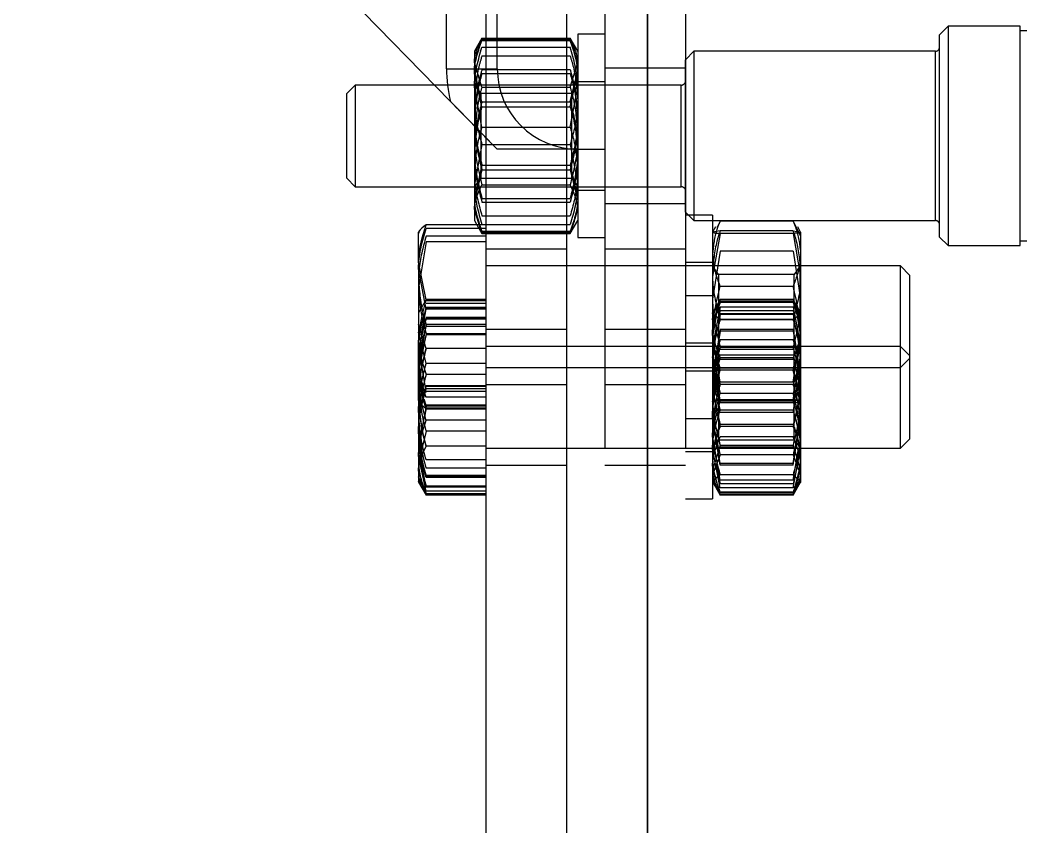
# Model space of a CAD drawing. Header units: metres. Extents: x 0 to 21025, y 0 to 14850.
# Drawn here: x 8562.9 to 8622, y 13056.3 to 13104 of the extents above; entities that cross this region are included whole.
import ezdxf

# ---------------------------------------------------------------- set-up
doc = ezdxf.new("R2010")
doc.units = ezdxf.units.M
doc.header["$LTSCALE"] = 25
doc.linetypes.add('HIDDEN2', pattern=[4.7625, 3.175, -1.5875])
doc.layers.add('SL4', color=4, linetype='Continuous')
doc.layers.add('ST1', color=7, linetype='HIDDEN2')

msp = doc.modelspace()

# ---------------------------------------------------------------- linework, layer by layer
at = {"layer": 'SL4'}
for p, q in [((8590.386, 13042.681), (8590.386, 13286.681)), ((8599.911, 13286.681), (8599.911, 13042.681)), ((8588.28, 13099.15), (8562.858, 13125.172)), ((8588.034, 13101.089), (8588.034, 13105.132)), ((8588.034, 13101.089), (8590.386, 13101.089)), ((8582.649, 13100.121), (8582.149, 13099.621)), ((8582.149, 13095.856), (8582.149, 13099.621)), ((8587.331, 13100.121), (8582.649, 13100.121)), ((8582.649, 13100.121), (8582.649, 13095.602)), ((8589.684, 13097.713), (8589.684, 13097.121)), ((8589.746, 13097.649), (8589.684, 13097.121)), ((8589.684, 13097.121), (8589.684, 13092.791)), ((8582.149, 13094.621), (8582.149, 13095.856)), ((8582.649, 13095.602), (8582.649, 13094.121)), ((8582.149, 13094.621), (8582.649, 13094.121)), ((8582.649, 13094.121), (8589.684, 13094.121)), ((8590.13, 13094.234), (8590.386, 13094.234)), ((8589.97, 13091.867), (8589.684, 13092.791)), ((8589.684, 13092.791), (8589.684, 13092.121)), ((8589.684, 13092.121), (8589.831, 13091.867)), ((8586.431, 13091.518), (8586.386, 13091.441)), ((8586.386, 13089.655), (8586.386, 13091.436)), ((8590.386, 13091.867), (8586.833, 13091.867)), ((8586.386, 13089.655), (8586.386, 13084.731)), ((8586.833, 13087.444), (8586.386, 13089.655)), ((8590.386, 13087.444), (8586.833, 13087.444)), ((8586.833, 13082.018), (8586.386, 13084.731)), ((8586.386, 13081.517), (8586.386, 13084.731)), ((8590.386, 13082.018), (8586.833, 13082.018)), ((8586.386, 13081.179), (8586.386, 13077.351)), ((8590.386, 13081.016), (8586.833, 13081.016)), ((8590.386, 13078.794), (8586.833, 13078.794)), ((8586.833, 13075.908), (8586.386, 13077.351)), ((8586.386, 13077.351), (8586.386, 13076.681)), ((8586.386, 13076.681), (8586.833, 13075.908)), ((8590.386, 13075.908), (8586.833, 13075.908))]:
    msp.add_line(p, q, dxfattribs=at)
msp.add_arc((8595.791, 13101.089), 7.757, 180, 194.47075, dxfattribs=at)
for points, knots in [([(8590.386, 13096.994), (8590.14, 13097.246), (8589.401, 13098.003), (8588.728, 13098.691), (8588.28, 13099.15)], [0, 0, 0, 0, 0.3334349, 1, 1, 1, 1]), ([(8589.684, 13097.121), (8589.69, 13096.859), (8589.715, 13095.882), (8589.955, 13094.93), (8590.13, 13094.234)], [0, 0, 0, 0, 0.2686336, 1, 1, 1, 1]), ([(8589.684, 13092.791), (8589.684, 13092.825), (8589.69, 13093.313), (8589.918, 13093.79), (8590.13, 13094.234)], [0, 0, 0, 0, 0.070201, 1, 1, 1, 1]), ([(8586.386, 13089.655), (8586.387, 13089.708), (8586.393, 13090.454), (8586.621, 13091.186), (8586.833, 13091.867)], [0, 0, 0, 0, 0.0702006, 1, 1, 1, 1]), ([(8586.833, 13091.867), (8586.65, 13091.74), (8586.412, 13091.574), (8586.391, 13091.405), (8586.386, 13091.365)], [0, 0, 0, 0, 0.7681507, 1, 1, 1, 1]), ([(8586.386, 13084.731), (8586.387, 13084.795), (8586.393, 13085.711), (8586.621, 13086.609), (8586.833, 13087.444)], [0, 0, 0, 0, 0.070201, 1, 1, 1, 1]), ([(8586.386, 13081.517), (8586.391, 13081.556), (8586.412, 13081.726), (8586.65, 13081.891), (8586.833, 13082.018)], [0, 0, 0, 0, 0.231849, 1, 1, 1, 1]), ([(8586.833, 13081.016), (8586.777, 13081.05), (8586.514, 13081.214), (8586.442, 13081.383), (8586.386, 13081.517)], [0, 0, 0, 0, 0.211001, 1, 1, 1, 1]), ([(8586.833, 13078.794), (8586.776, 13078.993), (8586.555, 13079.773), (8586.494, 13080.585), (8586.448, 13081.19)], [0, 0, 0, 0, 0.253951, 1, 1, 1, 1]), ([(8586.386, 13077.351), (8586.387, 13077.385), (8586.393, 13077.873), (8586.621, 13078.35), (8586.833, 13078.794)], [0, 0, 0, 0, 0.070201, 1, 1, 1, 1])]:
    msp.add_open_spline(points, degree=3, knots=knots, dxfattribs=at)
at = {"layer": 'ST1'}
for p, q in [((8595.149, 13042.681), (8595.149, 13286.681)), ((8599.911, 13042.681), (8599.911, 13286.681)), ((8597.384, 13277.156), (8597.384, 13055.444)), ((8602.146, 13277.156), (8602.146, 13055.444)), ((8591.034, 13101.089), (8591.034, 13106.331)), ((8617.649, 13103.596), (8617.149, 13103.096)), ((8617.649, 13103.596), (8617.649, 13093.843)), ((8621.904, 13103.596), (8617.649, 13103.596)), ((8621.904, 13090.646), (8621.904, 13103.596)), ((8623.004, 13103.321), (8621.904, 13103.321)), ((8590.13, 13102.895), (8589.684, 13102.121)), ((8590.13, 13102.895), (8595.337, 13102.895)), ((8590.13, 13102.812), (8595.337, 13102.812)), ((8590.13, 13102.755), (8595.337, 13102.755)), ((8595.784, 13102.121), (8595.337, 13102.895)), ((8595.784, 13103.121), (8595.784, 13097.121)), ((8597.384, 13103.121), (8595.784, 13103.121)), ((8617.149, 13094.096), (8617.149, 13103.096)), ((8589.684, 13102.121), (8589.684, 13101.451)), ((8590.13, 13102.358), (8595.337, 13102.358)), ((8602.649, 13102.121), (8602.149, 13101.621)), ((8602.649, 13102.121), (8602.649, 13094.59)), ((8616.899, 13102.121), (8602.649, 13102.121)), ((8616.899, 13092.133), (8616.899, 13102.11)), ((8616.899, 13092.128), (8616.899, 13102.104)), ((8590.13, 13100.008), (8589.684, 13101.451)), ((8589.684, 13101.451), (8589.684, 13097.713)), ((8590.13, 13101.845), (8595.337, 13101.845)), ((8595.337, 13100.008), (8595.784, 13101.451)), ((8602.149, 13094.843), (8602.149, 13101.621)), ((8590.13, 13099.124), (8589.684, 13100.968)), ((8590.13, 13098.843), (8589.684, 13100.799)), ((8590.13, 13101.033), (8595.337, 13101.033)), ((8590.13, 13100.809), (8595.337, 13100.809)), ((8590.386, 13101.089), (8591.034, 13101.089)), ((8595.337, 13099.124), (8595.784, 13100.968)), ((8595.337, 13098.843), (8595.784, 13100.799)), ((8602.146, 13101.121), (8597.384, 13101.121)), ((8597.384, 13100.321), (8595.784, 13100.321)), ((8601.899, 13100.121), (8587.331, 13100.121)), ((8589.709, 13100.121), (8589.684, 13100.121)), ((8590.13, 13097.634), (8589.684, 13099.996)), ((8589.709, 13100.121), (8589.709, 13097.121)), ((8590.059, 13099.621), (8589.709, 13100.121)), ((8590.059, 13099.621), (8590.059, 13094.621)), ((8595.433, 13099.621), (8590.059, 13099.621)), ((8590.13, 13100.008), (8595.337, 13100.008)), ((8595.337, 13097.634), (8595.784, 13099.996)), ((8595.784, 13100.121), (8595.433, 13099.621)), ((8595.433, 13097.121), (8595.433, 13099.621)), ((8601.899, 13094.121), (8601.899, 13100.121)), ((8601.899, 13094.167), (8601.899, 13100.076)), ((8591.034, 13096.331), (8588.28, 13099.15)), ((8590.13, 13099.124), (8595.337, 13099.124)), ((8590.13, 13098.843), (8595.337, 13098.843)), ((8590.13, 13097.634), (8595.337, 13097.634)), ((8589.709, 13097.121), (8589.709, 13094.121)), ((8591.034, 13096.331), (8590.386, 13096.994)), ((8595.433, 13094.621), (8595.433, 13097.121)), ((8595.784, 13097.121), (8595.784, 13091.121)), ((8590.13, 13096.609), (8589.684, 13094.247)), ((8590.13, 13096.609), (8595.337, 13096.609)), ((8595.337, 13096.609), (8595.784, 13094.247)), ((8595.791, 13096.331), (8597.384, 13096.331)), ((8590.13, 13095.4), (8589.684, 13093.444)), ((8590.13, 13095.118), (8589.684, 13093.274)), ((8590.13, 13095.4), (8595.337, 13095.4)), ((8590.13, 13095.118), (8595.337, 13095.118)), ((8595.337, 13095.4), (8595.784, 13093.444)), ((8595.337, 13095.118), (8595.784, 13093.274)), ((8589.709, 13094.121), (8590.059, 13094.621)), ((8590.059, 13094.621), (8595.433, 13094.621)), ((8595.433, 13094.621), (8595.784, 13094.121)), ((8602.149, 13092.621), (8602.149, 13094.843)), ((8602.649, 13094.59), (8602.649, 13092.121)), ((8589.684, 13094.121), (8589.709, 13094.121)), ((8589.684, 13094.121), (8601.899, 13094.121)), ((8590.386, 13094.234), (8595.337, 13094.234)), ((8595.784, 13093.921), (8597.384, 13093.921)), ((8617.149, 13091.146), (8617.149, 13094.096)), ((8617.649, 13093.843), (8617.649, 13090.646)), ((8590.13, 13093.433), (8595.337, 13093.433)), ((8590.13, 13093.209), (8595.337, 13093.209)), ((8597.384, 13093.121), (8602.146, 13093.121)), ((8595.337, 13091.348), (8595.784, 13092.791)), ((8602.149, 13092.621), (8602.649, 13092.121)), ((8590.13, 13092.397), (8595.337, 13092.397)), ((8595.337, 13091.348), (8595.784, 13092.121)), ((8603.746, 13092.441), (8602.146, 13092.441)), ((8602.649, 13092.121), (8616.899, 13092.121)), ((8603.746, 13092.441), (8603.746, 13080.441)), ((8604.193, 13092.088), (8603.998, 13091.699)), ((8608.499, 13092.088), (8604.193, 13092.088)), ((8608.499, 13092.088), (8608.946, 13091.197)), ((8590.386, 13091.654), (8586.833, 13091.654)), ((8589.831, 13091.867), (8590.13, 13091.348)), ((8590.13, 13091.348), (8589.97, 13091.867)), ((8590.13, 13091.885), (8595.337, 13091.885)), ((8590.13, 13091.488), (8595.337, 13091.488)), ((8590.13, 13091.43), (8595.337, 13091.43)), ((8590.13, 13091.348), (8595.337, 13091.348)), ((8603.92, 13091.743), (8603.746, 13091.441)), ((8604.193, 13091.522), (8603.746, 13091.439)), ((8604.193, 13091.356), (8603.746, 13088.816)), ((8608.499, 13091.522), (8604.193, 13091.522)), ((8608.499, 13091.356), (8604.193, 13091.356)), ((8608.499, 13091.522), (8608.946, 13091.439)), ((8608.499, 13091.356), (8608.946, 13088.816)), ((8608.946, 13091.441), (8608.772, 13091.743)), ((8608.946, 13091.441), (8608.946, 13091.439)), ((8608.946, 13091.439), (8608.946, 13088.816)), ((8586.833, 13090.864), (8586.386, 13088.151)), ((8590.386, 13091.197), (8586.833, 13091.197)), ((8590.386, 13090.864), (8586.833, 13090.864)), ((8595.784, 13091.121), (8597.384, 13091.121)), ((8617.149, 13091.146), (8617.649, 13090.646)), ((8621.904, 13090.921), (8623.004, 13090.921)), ((8595.149, 13090.441), (8590.386, 13090.441)), ((8602.146, 13090.441), (8597.384, 13090.441)), ((8604.193, 13090.305), (8603.746, 13087.482)), ((8608.499, 13090.305), (8604.193, 13090.305)), ((8608.499, 13090.305), (8608.946, 13087.482)), ((8617.649, 13090.646), (8621.904, 13090.646)), ((8603.746, 13089.641), (8602.146, 13089.641)), ((8586.833, 13086.898), (8586.386, 13089.276)), ((8614.832, 13089.441), (8590.386, 13089.441)), ((8604.096, 13088.941), (8603.746, 13089.441)), ((8608.921, 13089.441), (8608.571, 13088.941)), ((8608.921, 13083.441), (8608.921, 13089.441)), ((8608.946, 13089.441), (8608.921, 13089.441)), ((8614.832, 13083.441), (8614.832, 13089.441)), ((8615.386, 13088.887), (8614.832, 13089.441)), ((8604.096, 13088.941), (8604.096, 13083.941)), ((8608.571, 13088.941), (8604.096, 13088.941)), ((8608.571, 13085.13), (8608.571, 13088.941)), ((8608.946, 13088.816), (8608.946, 13083.818)), ((8615.386, 13083.996), (8615.386, 13088.887)), ((8608.499, 13088.224), (8604.193, 13088.224)), ((8586.833, 13087.455), (8586.386, 13086.681)), ((8590.386, 13087.455), (8586.833, 13087.455)), ((8590.386, 13087.372), (8586.833, 13087.372)), ((8590.386, 13087.219), (8586.833, 13087.219)), ((8603.746, 13087.681), (8602.146, 13087.681)), ((8604.193, 13087.454), (8603.746, 13086.038)), ((8604.193, 13087.422), (8603.746, 13085.722)), ((8604.193, 13087.455), (8603.911, 13086.967)), ((8604.193, 13087.285), (8604.049, 13086.902)), ((8608.499, 13087.454), (8604.193, 13087.454)), ((8608.499, 13087.422), (8604.193, 13087.422)), ((8608.499, 13087.316), (8604.193, 13087.316)), ((8608.499, 13087.285), (8604.193, 13087.285)), ((8608.781, 13086.967), (8608.499, 13087.455)), ((8608.499, 13087.454), (8608.946, 13086.038)), ((8608.499, 13087.422), (8608.946, 13085.722)), ((8608.499, 13087.285), (8608.643, 13086.902)), ((8586.833, 13086.991), (8586.517, 13085.361)), ((8586.778, 13086.707), (8586.833, 13086.973)), ((8590.386, 13086.991), (8586.833, 13086.991)), ((8590.386, 13086.973), (8586.833, 13086.973)), ((8590.386, 13086.918), (8586.833, 13086.918)), ((8590.386, 13086.898), (8586.833, 13086.898)), ((8604.193, 13087.014), (8603.746, 13084.723)), ((8603.911, 13086.967), (8603.746, 13086.681)), ((8604.193, 13086.263), (8603.746, 13086.639)), ((8604.193, 13086.789), (8604.072, 13086.398)), ((8608.499, 13087.014), (8604.193, 13087.014)), ((8608.499, 13086.789), (8604.193, 13086.789)), ((8608.499, 13087.014), (8608.946, 13084.723)), ((8608.499, 13086.789), (8608.62, 13086.398)), ((8608.499, 13086.263), (8608.946, 13086.639)), ((8608.946, 13086.681), (8608.781, 13086.967)), ((8590.386, 13086.405), (8586.833, 13086.405)), ((8590.386, 13086.326), (8586.833, 13086.326)), ((8590.386, 13086.3), (8586.833, 13086.3)), ((8603.95, 13086.467), (8603.746, 13085.283)), ((8604.193, 13086.565), (8604.053, 13085.765)), ((8608.499, 13086.607), (8604.193, 13086.607)), ((8608.499, 13086.565), (8604.193, 13086.565)), ((8608.499, 13086.275), (8604.193, 13086.275)), ((8608.499, 13086.263), (8604.193, 13086.263)), ((8608.499, 13086.565), (8608.639, 13085.765)), ((8608.742, 13086.467), (8608.946, 13085.283)), ((8586.833, 13084.568), (8586.386, 13086.011)), ((8586.833, 13085.985), (8586.386, 13083.607)), ((8586.833, 13083.684), (8586.386, 13085.528)), ((8586.833, 13085.439), (8586.386, 13083.227)), ((8590.386, 13085.985), (8586.833, 13085.985)), ((8590.386, 13085.865), (8586.833, 13085.865)), ((8590.386, 13085.439), (8586.833, 13085.439)), ((8595.149, 13085.681), (8590.386, 13085.681)), ((8602.146, 13085.681), (8597.384, 13085.681)), ((8603.937, 13085.705), (8603.746, 13084.347)), ((8604.193, 13085.686), (8603.746, 13082.884)), ((8604.193, 13085.587), (8603.746, 13082.769)), ((8608.499, 13085.686), (8604.193, 13085.686)), ((8608.499, 13085.587), (8604.193, 13085.587)), ((8608.499, 13085.686), (8608.946, 13082.884)), ((8608.499, 13085.587), (8608.946, 13082.769)), ((8608.755, 13085.705), (8608.946, 13084.347)), ((8590.386, 13085.369), (8586.833, 13085.369)), ((8603.746, 13084.881), (8602.146, 13084.881)), ((8604.193, 13082.577), (8603.746, 13085.401)), ((8608.499, 13085.082), (8604.193, 13085.082)), ((8608.499, 13082.577), (8608.946, 13085.401)), ((8608.571, 13083.941), (8608.571, 13085.13)), ((8590.386, 13084.568), (8586.833, 13084.568)), ((8614.832, 13084.681), (8590.386, 13084.681)), ((8603.882, 13084.79), (8603.746, 13084.011)), ((8604.096, 13084.181), (8603.746, 13084.681)), ((8603.746, 13084.347), (8603.768, 13083.944)), ((8608.499, 13084.658), (8604.193, 13084.658)), ((8608.499, 13084.621), (8604.193, 13084.621)), ((8608.499, 13084.515), (8604.193, 13084.515)), ((8608.921, 13084.681), (8608.571, 13084.181)), ((8608.81, 13084.79), (8608.946, 13084.011)), ((8608.946, 13084.347), (8608.925, 13083.944)), ((8615.386, 13084.127), (8614.832, 13084.681)), ((8586.386, 13083.787), (8586.66, 13081.815)), ((8586.386, 13083.68), (8586.612, 13082.038)), ((8590.386, 13083.684), (8586.833, 13083.684)), ((8604.193, 13081.526), (8603.746, 13084.067)), ((8603.746, 13083.441), (8604.096, 13083.941)), ((8608.571, 13084.181), (8604.096, 13084.181)), ((8604.096, 13083.941), (8604.096, 13079.181)), ((8604.096, 13083.941), (8608.571, 13083.941)), ((8608.499, 13084.022), (8604.193, 13084.022)), ((8608.499, 13081.526), (8608.946, 13084.067)), ((8608.571, 13080.724), (8608.571, 13083.941)), ((8608.571, 13083.941), (8608.921, 13083.441)), ((8608.946, 13083.818), (8608.946, 13081.441)), ((8614.832, 13083.441), (8615.386, 13083.996)), ((8615.386, 13081.681), (8615.386, 13083.996)), ((8590.386, 13083.441), (8614.832, 13083.441)), ((8602.146, 13083.241), (8603.746, 13083.241)), ((8603.915, 13083.106), (8604.193, 13081.905)), ((8608.499, 13083.411), (8604.193, 13083.411)), ((8608.499, 13083.281), (8604.193, 13083.281)), ((8608.777, 13083.106), (8608.499, 13081.905)), ((8608.921, 13078.681), (8608.921, 13083.441)), ((8614.832, 13081.681), (8614.832, 13083.441)), ((8590.386, 13083.035), (8586.833, 13083.035)), ((8608.499, 13082.577), (8604.193, 13082.577)), ((8590.386, 13082.372), (8586.833, 13082.372)), ((8590.386, 13082.329), (8586.833, 13082.329)), ((8590.386, 13082.194), (8586.833, 13082.194)), ((8590.386, 13082.441), (8595.149, 13082.441)), ((8597.384, 13082.441), (8602.146, 13082.441)), ((8603.746, 13082.211), (8603.778, 13081.5)), ((8608.499, 13082.433), (8604.193, 13082.433)), ((8608.499, 13081.905), (8604.193, 13081.905)), ((8608.946, 13082.211), (8608.914, 13081.5)), ((8586.448, 13081.19), (8586.386, 13081.681)), ((8586.386, 13081.451), (8586.386, 13081.179)), ((8586.706, 13081.603), (8586.833, 13081.169)), ((8590.386, 13081.685), (8586.833, 13081.685)), ((8604.193, 13081.36), (8603.746, 13081.443)), ((8608.499, 13081.526), (8604.193, 13081.526)), ((8608.499, 13081.457), (8604.193, 13081.457)), ((8608.499, 13081.36), (8604.193, 13081.36)), ((8608.499, 13081.36), (8608.946, 13081.443)), ((8608.946, 13081.441), (8608.946, 13079.766)), ((8614.832, 13078.681), (8614.832, 13081.681)), ((8615.386, 13079.236), (8615.386, 13081.681)), ((8586.833, 13081.169), (8586.386, 13078.807)), ((8586.445, 13079.117), (8586.833, 13080.991)), ((8586.833, 13081.034), (8586.716, 13080.427)), ((8590.386, 13081.229), (8586.833, 13081.229)), ((8590.386, 13081.169), (8586.833, 13081.169)), ((8590.386, 13081.034), (8586.833, 13081.034)), ((8590.386, 13080.991), (8586.833, 13080.991)), ((8608.499, 13080.93), (8604.193, 13080.93)), ((8608.499, 13080.794), (8604.193, 13080.794)), ((8608.571, 13079.181), (8608.571, 13080.724)), ((8590.386, 13080.327), (8586.833, 13080.327)), ((8602.146, 13080.441), (8603.746, 13080.441)), ((8604.193, 13077.775), (8603.746, 13080.593)), ((8604.193, 13077.677), (8603.746, 13080.479)), ((8603.746, 13080.441), (8603.746, 13075.681)), ((8608.499, 13077.775), (8608.946, 13080.593)), ((8608.499, 13077.677), (8608.946, 13080.479)), ((8586.833, 13079.678), (8586.386, 13077.834)), ((8590.386, 13079.678), (8586.833, 13079.678)), ((8608.499, 13080.082), (8604.193, 13080.082)), ((8608.499, 13079.952), (8604.193, 13079.952)), ((8608.946, 13079.766), (8608.946, 13076.724)), ((8603.774, 13079.191), (8603.746, 13079.351)), ((8603.746, 13078.681), (8604.096, 13079.181)), ((8603.746, 13079.015), (8603.774, 13078.497)), ((8604.096, 13079.181), (8608.571, 13079.181)), ((8608.499, 13079.341), (8604.193, 13079.341)), ((8608.571, 13079.181), (8608.921, 13078.681)), ((8608.918, 13079.191), (8608.946, 13079.351)), ((8608.946, 13079.015), (8608.918, 13078.497)), ((8614.832, 13078.681), (8615.386, 13079.236)), ((8590.386, 13078.681), (8614.832, 13078.681)), ((8602.146, 13078.481), (8603.746, 13078.481)), ((8604.193, 13078.848), (8603.746, 13077.378)), ((8604.193, 13076.348), (8603.746, 13078.639)), ((8604.193, 13076.797), (8603.89, 13078.528)), ((8608.499, 13078.848), (8604.193, 13078.848)), ((8608.499, 13078.742), (8604.193, 13078.742)), ((8608.499, 13078.848), (8608.946, 13077.378)), ((8608.499, 13076.348), (8608.946, 13078.639)), ((8608.499, 13076.797), (8608.802, 13078.528)), ((8608.921, 13078.681), (8608.946, 13078.681)), ((8586.833, 13076.144), (8586.386, 13078.236)), ((8586.833, 13076.372), (8586.517, 13078.002)), ((8590.386, 13077.993), (8586.833, 13077.993)), ((8604.193, 13078.281), (8603.746, 13077.11)), ((8603.914, 13077.778), (8604.193, 13076.573)), ((8608.499, 13078.281), (8604.193, 13078.281)), ((8608.499, 13077.775), (8604.193, 13077.775)), ((8608.499, 13078.281), (8608.946, 13077.11)), ((8608.778, 13077.778), (8608.499, 13076.573)), ((8590.386, 13077.498), (8586.833, 13077.498)), ((8590.386, 13077.681), (8595.149, 13077.681)), ((8597.384, 13077.681), (8602.146, 13077.681)), ((8604.193, 13075.94), (8603.746, 13077.64)), ((8608.499, 13077.677), (8604.193, 13077.677)), ((8608.499, 13075.94), (8608.946, 13077.64)), ((8586.673, 13076.349), (8586.386, 13076.992)), ((8586.386, 13076.701), (8586.386, 13076.717)), ((8586.778, 13076.655), (8586.833, 13076.389)), ((8590.386, 13077.062), (8586.833, 13077.062)), ((8590.386, 13077.036), (8586.833, 13077.036)), ((8590.386, 13076.957), (8586.833, 13076.957)), ((8604.193, 13077.099), (8603.746, 13076.724)), ((8603.746, 13076.681), (8603.911, 13076.395)), ((8608.499, 13077.099), (8604.193, 13077.099)), ((8608.499, 13076.797), (8604.193, 13076.797)), ((8608.499, 13076.573), (8604.193, 13076.573)), ((8608.499, 13077.099), (8608.946, 13076.724)), ((8608.499, 13076.046), (8608.946, 13076.911)), ((8608.723, 13076.477), (8608.946, 13076.877)), ((8608.781, 13076.395), (8608.946, 13076.681)), ((8608.946, 13076.724), (8608.946, 13076.681)), ((8590.386, 13076.445), (8586.833, 13076.445)), ((8590.386, 13076.389), (8586.833, 13076.389)), ((8590.386, 13076.372), (8586.833, 13076.372)), ((8590.386, 13076.144), (8586.833, 13076.144)), ((8590.386, 13075.99), (8586.833, 13075.99)), ((8603.911, 13076.395), (8604.193, 13075.907)), ((8604.193, 13076.046), (8603.989, 13076.44)), ((8608.499, 13076.348), (8604.193, 13076.348)), ((8608.499, 13076.077), (8604.193, 13076.077)), ((8608.499, 13076.046), (8604.193, 13076.046)), ((8608.499, 13075.907), (8608.781, 13076.395)), ((8602.146, 13075.681), (8603.746, 13075.681)), ((8608.499, 13075.94), (8604.193, 13075.94)), ((8608.499, 13075.908), (8604.193, 13075.908))]:
    msp.add_line(p, q, dxfattribs=at)
for centre, radius, start, end in [((8616.899, 13102.371), 0.25, 270, 0), ((8595.791, 13101.089), 4.757, 180, 270), ((8601.899, 13100.371), 0.25, 270, 0), ((8601.899, 13093.871), 0.25, 0, 90), ((8616.899, 13091.871), 0.25, 0, 90)]:
    msp.add_arc(centre, radius, start, end, dxfattribs=at)
for points, knots in [([(8589.684, 13101.451), (8589.684, 13101.486), (8589.69, 13101.973), (8589.918, 13102.451), (8590.13, 13102.895)], [0, 0, 0, 0, 0.070201, 1, 1, 1, 1]), ([(8589.684, 13100.968), (8589.684, 13101.012), (8589.69, 13101.635), (8589.918, 13102.245), (8590.13, 13102.812)], [0, 0, 0, 0, 0.070201, 1, 1, 1, 1]), ([(8589.684, 13100.799), (8589.684, 13100.845), (8589.69, 13101.505), (8589.918, 13102.153), (8590.13, 13102.755)], [0, 0, 0, 0, 0.070201, 1, 1, 1, 1]), ([(8595.784, 13101.451), (8595.783, 13101.486), (8595.777, 13101.973), (8595.549, 13102.451), (8595.337, 13102.895)], [0, 0, 0, 0, 0.070201, 1, 1, 1, 1]), ([(8595.784, 13100.968), (8595.783, 13101.012), (8595.777, 13101.635), (8595.549, 13102.245), (8595.337, 13102.812)], [0, 0, 0, 0, 0.070201, 1, 1, 1, 1]), ([(8595.784, 13100.799), (8595.783, 13100.845), (8595.777, 13101.505), (8595.549, 13102.153), (8595.337, 13102.755)], [0, 0, 0, 0, 0.070201, 1, 1, 1, 1]), ([(8589.684, 13099.996), (8589.684, 13100.052), (8589.69, 13100.849), (8589.918, 13101.631), (8590.13, 13102.358)], [0, 0, 0, 0, 0.070201, 1, 1, 1, 1]), ([(8595.784, 13099.996), (8595.783, 13100.052), (8595.777, 13100.849), (8595.549, 13101.631), (8595.337, 13102.358)], [0, 0, 0, 0, 0.0702006, 1, 1, 1, 1]), ([(8590.13, 13101.845), (8590.063, 13101.625), (8589.801, 13100.772), (8589.734, 13099.885), (8589.684, 13099.227)], [0, 0, 0, 0, 0.2575513, 1, 1, 1, 1]), ([(8595.337, 13101.845), (8595.404, 13101.625), (8595.666, 13100.772), (8595.734, 13099.885), (8595.784, 13099.227)], [0, 0, 0, 0, 0.257551, 1, 1, 1, 1]), ([(8590.13, 13101.033), (8590.063, 13100.796), (8589.801, 13099.878), (8589.734, 13098.924), (8589.684, 13098.216)], [0, 0, 0, 0, 0.257551, 1, 1, 1, 1]), ([(8590.13, 13100.809), (8590.063, 13100.57), (8589.801, 13099.643), (8589.734, 13098.679), (8589.684, 13097.964)], [0, 0, 0, 0, 0.257551, 1, 1, 1, 1]), ([(8595.337, 13101.033), (8595.404, 13100.796), (8595.666, 13099.878), (8595.734, 13098.924), (8595.784, 13098.216)], [0, 0, 0, 0, 0.257551, 1, 1, 1, 1]), ([(8595.337, 13100.809), (8595.404, 13100.57), (8595.666, 13099.643), (8595.734, 13098.679), (8595.784, 13097.964)], [0, 0, 0, 0, 0.257551, 1, 1, 1, 1]), ([(8590.13, 13100.008), (8590.062, 13099.766), (8589.845, 13098.996), (8589.786, 13098.197), (8589.746, 13097.649)], [0, 0, 0, 0, 0.31468, 1, 1, 1, 1]), ([(8595.337, 13100.008), (8595.404, 13099.766), (8595.666, 13098.825), (8595.734, 13097.847), (8595.784, 13097.121)], [0, 0, 0, 0, 0.257551, 1, 1, 1, 1]), ([(8589.684, 13099.227), (8589.69, 13098.989), (8589.715, 13098.103), (8589.955, 13097.24), (8590.13, 13096.609)], [0, 0, 0, 0, 0.268634, 1, 1, 1, 1]), ([(8590.13, 13099.124), (8590.063, 13098.885), (8589.801, 13097.958), (8589.734, 13096.994), (8589.684, 13096.279)], [0, 0, 0, 0, 0.257551, 1, 1, 1, 1]), ([(8595.784, 13099.227), (8595.777, 13098.989), (8595.752, 13098.103), (8595.512, 13097.24), (8595.337, 13096.609)], [0, 0, 0, 0, 0.268634, 1, 1, 1, 1]), ([(8595.337, 13099.124), (8595.404, 13098.885), (8595.666, 13097.958), (8595.734, 13096.994), (8595.784, 13096.279)], [0, 0, 0, 0, 0.257551, 1, 1, 1, 1]), ([(8590.13, 13098.843), (8590.063, 13098.606), (8589.801, 13097.688), (8589.734, 13096.734), (8589.684, 13096.026)], [0, 0, 0, 0, 0.2575513, 1, 1, 1, 1]), ([(8595.337, 13098.843), (8595.404, 13098.606), (8595.666, 13097.688), (8595.734, 13096.734), (8595.784, 13096.026)], [0, 0, 0, 0, 0.257551, 1, 1, 1, 1]), ([(8589.684, 13098.216), (8589.69, 13097.96), (8589.715, 13097.007), (8589.955, 13096.079), (8590.13, 13095.4)], [0, 0, 0, 0, 0.268634, 1, 1, 1, 1]), ([(8589.684, 13097.964), (8589.69, 13097.705), (8589.715, 13096.742), (8589.955, 13095.804), (8590.13, 13095.118)], [0, 0, 0, 0, 0.268634, 1, 1, 1, 1]), ([(8595.784, 13098.216), (8595.777, 13097.96), (8595.752, 13097.007), (8595.512, 13096.079), (8595.337, 13095.4)], [0, 0, 0, 0, 0.268634, 1, 1, 1, 1]), ([(8595.784, 13097.964), (8595.777, 13097.705), (8595.752, 13096.742), (8595.512, 13095.804), (8595.337, 13095.118)], [0, 0, 0, 0, 0.268634, 1, 1, 1, 1]), ([(8590.13, 13097.634), (8590.063, 13097.414), (8589.801, 13096.56), (8589.734, 13095.674), (8589.684, 13095.015)], [0, 0, 0, 0, 0.257551, 1, 1, 1, 1]), ([(8595.337, 13097.634), (8595.404, 13097.414), (8595.666, 13096.56), (8595.734, 13095.674), (8595.784, 13095.015)], [0, 0, 0, 0, 0.257551, 1, 1, 1, 1]), ([(8595.784, 13097.121), (8595.777, 13096.859), (8595.752, 13095.882), (8595.512, 13094.93), (8595.337, 13094.234)], [0, 0, 0, 0, 0.2686336, 1, 1, 1, 1]), ([(8589.684, 13096.279), (8589.69, 13096.02), (8589.715, 13095.057), (8589.955, 13094.119), (8590.13, 13093.433)], [0, 0, 0, 0, 0.268634, 1, 1, 1, 1]), ([(8595.791, 13096.331), (8595.214, 13096.331), (8594.061, 13096.331), (8592.485, 13096.331), (8591.522, 13096.331), (8591.034, 13096.331)], [0, 0, 0, 0, 0.3313836, 0.6615319, 1, 1, 1, 1]), ([(8595.784, 13096.279), (8595.777, 13096.02), (8595.752, 13095.057), (8595.512, 13094.119), (8595.337, 13093.433)], [0, 0, 0, 0, 0.268634, 1, 1, 1, 1]), ([(8589.684, 13096.026), (8589.69, 13095.77), (8589.715, 13094.817), (8589.955, 13093.888), (8590.13, 13093.209)], [0, 0, 0, 0, 0.268634, 1, 1, 1, 1]), ([(8595.784, 13096.026), (8595.777, 13095.77), (8595.752, 13094.817), (8595.512, 13093.888), (8595.337, 13093.209)], [0, 0, 0, 0, 0.268634, 1, 1, 1, 1]), ([(8589.684, 13095.015), (8589.69, 13094.777), (8589.715, 13093.891), (8589.955, 13093.028), (8590.13, 13092.397)], [0, 0, 0, 0, 0.268634, 1, 1, 1, 1]), ([(8595.784, 13095.015), (8595.777, 13094.777), (8595.752, 13093.891), (8595.512, 13093.028), (8595.337, 13092.397)], [0, 0, 0, 0, 0.268634, 1, 1, 1, 1]), ([(8589.684, 13094.247), (8589.684, 13094.191), (8589.69, 13093.393), (8589.918, 13092.611), (8590.13, 13091.885)], [0, 0, 0, 0, 0.070201, 1, 1, 1, 1]), ([(8595.784, 13094.247), (8595.783, 13094.191), (8595.777, 13093.393), (8595.549, 13092.611), (8595.337, 13091.885)], [0, 0, 0, 0, 0.070201, 1, 1, 1, 1]), ([(8595.784, 13092.791), (8595.783, 13092.825), (8595.777, 13093.313), (8595.549, 13093.79), (8595.337, 13094.234)], [0, 0, 0, 0, 0.070201, 1, 1, 1, 1]), ([(8589.684, 13093.444), (8589.684, 13093.397), (8589.69, 13092.737), (8589.918, 13092.09), (8590.13, 13091.488)], [0, 0, 0, 0, 0.070201, 1, 1, 1, 1]), ([(8589.684, 13093.274), (8589.684, 13093.231), (8589.69, 13092.608), (8589.918, 13091.998), (8590.13, 13091.43)], [0, 0, 0, 0, 0.070201, 1, 1, 1, 1]), ([(8595.784, 13093.444), (8595.783, 13093.397), (8595.777, 13092.737), (8595.549, 13092.09), (8595.337, 13091.488)], [0, 0, 0, 0, 0.070201, 1, 1, 1, 1]), ([(8595.784, 13093.274), (8595.783, 13093.231), (8595.777, 13092.608), (8595.549, 13091.998), (8595.337, 13091.43)], [0, 0, 0, 0, 0.0702006, 1, 1, 1, 1]), ([(8604.193, 13092.088), (8604.125, 13091.926), (8603.863, 13091.296), (8603.796, 13090.642), (8603.746, 13090.156)], [0, 0, 0, 0, 0.257551, 1, 1, 1, 1]), ([(8608.499, 13092.088), (8608.567, 13091.926), (8608.829, 13091.296), (8608.896, 13090.642), (8608.946, 13090.156)], [0, 0, 0, 0, 0.257551, 1, 1, 1, 1]), ([(8586.386, 13089.276), (8586.387, 13089.332), (8586.393, 13090.135), (8586.621, 13090.922), (8586.833, 13091.654)], [0, 0, 0, 0, 0.070201, 1, 1, 1, 1]), ([(8604.193, 13091.522), (8604.125, 13091.316), (8603.863, 13090.515), (8603.796, 13089.682), (8603.746, 13089.065)], [0, 0, 0, 0, 0.257551, 1, 1, 1, 1]), ([(8603.746, 13091.439), (8603.747, 13091.437), (8603.753, 13091.409), (8603.981, 13091.382), (8604.193, 13091.356)], [0, 0, 0, 0, 0.0702006, 1, 1, 1, 1]), ([(8608.499, 13091.522), (8608.567, 13091.316), (8608.829, 13090.515), (8608.896, 13089.682), (8608.946, 13089.065)], [0, 0, 0, 0, 0.257551, 1, 1, 1, 1]), ([(8608.946, 13091.439), (8608.946, 13091.437), (8608.939, 13091.409), (8608.711, 13091.382), (8608.499, 13091.356)], [0, 0, 0, 0, 0.0702006, 1, 1, 1, 1]), ([(8586.833, 13091.197), (8586.65, 13090.537), (8586.412, 13089.677), (8586.391, 13088.795), (8586.386, 13088.591)], [0, 0, 0, 0, 0.768151, 1, 1, 1, 1]), ([(8603.746, 13090.156), (8603.753, 13089.981), (8603.777, 13089.327), (8604.017, 13088.69), (8604.193, 13088.224)], [0, 0, 0, 0, 0.2686336, 1, 1, 1, 1]), ([(8608.946, 13090.156), (8608.939, 13089.981), (8608.915, 13089.327), (8608.675, 13088.69), (8608.499, 13088.224)], [0, 0, 0, 0, 0.268634, 1, 1, 1, 1]), ([(8586.386, 13088.591), (8586.442, 13087.895), (8586.514, 13087.012), (8586.777, 13086.164), (8586.833, 13085.985)], [0, 0, 0, 0, 0.788999, 1, 1, 1, 1]), ([(8603.746, 13088.816), (8603.747, 13088.756), (8603.753, 13087.898), (8603.981, 13087.057), (8604.193, 13086.275)], [0, 0, 0, 0, 0.0702006, 1, 1, 1, 1]), ([(8608.946, 13088.816), (8608.946, 13088.756), (8608.939, 13087.898), (8608.711, 13087.057), (8608.499, 13086.275)], [0, 0, 0, 0, 0.070201, 1, 1, 1, 1]), ([(8586.386, 13088.151), (8586.387, 13088.087), (8586.393, 13087.171), (8586.621, 13086.273), (8586.833, 13085.439)], [0, 0, 0, 0, 0.070201, 1, 1, 1, 1]), ([(8603.746, 13085.401), (8603.747, 13085.468), (8603.753, 13086.421), (8603.981, 13087.355), (8604.193, 13088.224)], [0, 0, 0, 0, 0.070201, 1, 1, 1, 1]), ([(8608.946, 13085.401), (8608.946, 13085.468), (8608.939, 13086.421), (8608.711, 13087.355), (8608.499, 13088.224)], [0, 0, 0, 0, 0.070201, 1, 1, 1, 1]), ([(8603.746, 13087.482), (8603.747, 13087.415), (8603.753, 13086.461), (8603.981, 13085.527), (8604.193, 13084.658)], [0, 0, 0, 0, 0.070201, 1, 1, 1, 1]), ([(8604.193, 13087.316), (8604.125, 13087.152), (8603.863, 13086.516), (8603.796, 13085.854), (8603.746, 13085.363)], [0, 0, 0, 0, 0.257551, 1, 1, 1, 1]), ([(8608.946, 13087.482), (8608.946, 13087.415), (8608.939, 13086.461), (8608.711, 13085.527), (8608.499, 13084.658)], [0, 0, 0, 0, 0.070201, 1, 1, 1, 1]), ([(8608.499, 13087.316), (8608.567, 13087.152), (8608.829, 13086.516), (8608.896, 13085.854), (8608.946, 13085.363)], [0, 0, 0, 0, 0.257551, 1, 1, 1, 1]), ([(8586.386, 13084.556), (8586.387, 13084.612), (8586.393, 13085.409), (8586.621, 13086.191), (8586.833, 13086.918)], [0, 0, 0, 0, 0.070201, 1, 1, 1, 1]), ([(8603.746, 13086.252), (8603.746, 13086.28), (8603.75, 13086.584), (8603.924, 13086.882), (8604.082, 13087.152)], [0, 0, 0, 0, 0.091258, 1, 1, 1, 1]), ([(8603.746, 13086.639), (8603.747, 13086.648), (8603.753, 13086.774), (8603.981, 13086.899), (8604.193, 13087.014)], [0, 0, 0, 0, 0.070201, 1, 1, 1, 1]), ([(8608.946, 13086.639), (8608.946, 13086.648), (8608.939, 13086.774), (8608.711, 13086.899), (8608.499, 13087.014)], [0, 0, 0, 0, 0.070201, 1, 1, 1, 1]), ([(8608.946, 13086.252), (8608.946, 13086.28), (8608.942, 13086.584), (8608.768, 13086.882), (8608.61, 13087.152)], [0, 0, 0, 0, 0.091258, 1, 1, 1, 1]), ([(8586.833, 13086.405), (8586.65, 13085.742), (8586.412, 13084.878), (8586.391, 13083.992), (8586.386, 13083.787)], [0, 0, 0, 0, 0.7681507, 1, 1, 1, 1]), ([(8586.833, 13086.326), (8586.65, 13085.656), (8586.412, 13084.783), (8586.391, 13083.887), (8586.386, 13083.68)], [0, 0, 0, 0, 0.768151, 1, 1, 1, 1]), ([(8586.386, 13083.645), (8586.391, 13083.854), (8586.412, 13084.752), (8586.65, 13085.627), (8586.833, 13086.3)], [0, 0, 0, 0, 0.231849, 1, 1, 1, 1]), ([(8604.193, 13086.275), (8604.125, 13086.069), (8603.863, 13085.268), (8603.796, 13084.436), (8603.746, 13083.818)], [0, 0, 0, 0, 0.257551, 1, 1, 1, 1]), ([(8604.193, 13086.263), (8604.125, 13086.039), (8603.863, 13085.17), (8603.796, 13084.267), (8603.746, 13083.596)], [0, 0, 0, 0, 0.257551, 1, 1, 1, 1]), ([(8608.499, 13086.275), (8608.567, 13086.069), (8608.829, 13085.268), (8608.896, 13084.436), (8608.946, 13083.818)], [0, 0, 0, 0, 0.257551, 1, 1, 1, 1]), ([(8608.499, 13086.263), (8608.567, 13086.039), (8608.829, 13085.17), (8608.896, 13084.267), (8608.946, 13083.596)], [0, 0, 0, 0, 0.257551, 1, 1, 1, 1]), ([(8586.386, 13083.096), (8586.391, 13083.313), (8586.412, 13084.25), (8586.65, 13085.163), (8586.833, 13085.865)], [0, 0, 0, 0, 0.231849, 1, 1, 1, 1]), ([(8603.746, 13085.722), (8603.747, 13085.682), (8603.753, 13085.108), (8603.981, 13084.545), (8604.193, 13084.022)], [0, 0, 0, 0, 0.0702006, 1, 1, 1, 1]), ([(8608.946, 13085.722), (8608.946, 13085.682), (8608.939, 13085.108), (8608.711, 13084.545), (8608.499, 13084.022)], [0, 0, 0, 0, 0.070201, 1, 1, 1, 1]), ([(8586.833, 13085.369), (8586.65, 13084.648), (8586.412, 13083.71), (8586.391, 13082.747), (8586.386, 13082.524)], [0, 0, 0, 0, 0.768151, 1, 1, 1, 1]), ([(8586.386, 13085.127), (8586.387, 13085.077), (8586.393, 13084.371), (8586.621, 13083.679), (8586.833, 13083.035)], [0, 0, 0, 0, 0.070201, 1, 1, 1, 1]), ([(8603.746, 13085.363), (8603.753, 13085.186), (8603.777, 13084.525), (8604.017, 13083.881), (8604.193, 13083.411)], [0, 0, 0, 0, 0.268634, 1, 1, 1, 1]), ([(8603.746, 13085.283), (8603.753, 13085.101), (8603.777, 13084.423), (8604.017, 13083.763), (8604.193, 13083.281)], [0, 0, 0, 0, 0.268634, 1, 1, 1, 1]), ([(8604.193, 13085.082), (8604.121, 13084.842), (8603.985, 13084.388), (8603.943, 13083.917), (8603.924, 13083.695)], [0, 0, 0, 0, 0.529617, 1, 1, 1, 1]), ([(8608.946, 13085.363), (8608.939, 13085.186), (8608.915, 13084.525), (8608.675, 13083.881), (8608.499, 13083.411)], [0, 0, 0, 0, 0.268634, 1, 1, 1, 1]), ([(8608.946, 13085.283), (8608.939, 13085.101), (8608.915, 13084.423), (8608.675, 13083.763), (8608.499, 13083.281)], [0, 0, 0, 0, 0.268634, 1, 1, 1, 1]), ([(8608.499, 13085.082), (8608.571, 13084.841), (8608.711, 13084.374), (8608.753, 13083.888), (8608.773, 13083.652)], [0, 0, 0, 0, 0.513616, 1, 1, 1, 1]), ([(8586.386, 13081.681), (8586.391, 13081.908), (8586.412, 13082.884), (8586.65, 13083.837), (8586.833, 13084.568)], [0, 0, 0, 0, 0.231849, 1, 1, 1, 1]), ([(8586.833, 13084.568), (8586.65, 13083.837), (8586.412, 13082.884), (8586.391, 13081.908), (8586.386, 13081.681)], [0, 0, 0, 0, 0.768151, 1, 1, 1, 1]), ([(8586.833, 13081.685), (8586.777, 13081.864), (8586.514, 13082.713), (8586.442, 13083.595), (8586.386, 13084.291)], [0, 0, 0, 0, 0.211001, 1, 1, 1, 1]), ([(8603.746, 13084.723), (8603.747, 13084.669), (8603.753, 13083.896), (8603.981, 13083.137), (8604.193, 13082.433)], [0, 0, 0, 0, 0.0702006, 1, 1, 1, 1]), ([(8604.193, 13084.621), (8604.125, 13084.378), (8603.863, 13083.438), (8603.796, 13082.46), (8603.746, 13081.734)], [0, 0, 0, 0, 0.2575513, 1, 1, 1, 1]), ([(8608.946, 13084.723), (8608.946, 13084.669), (8608.939, 13083.896), (8608.711, 13083.137), (8608.499, 13082.433)], [0, 0, 0, 0, 0.070201, 1, 1, 1, 1]), ([(8608.499, 13084.621), (8608.567, 13084.378), (8608.829, 13083.438), (8608.896, 13082.46), (8608.946, 13081.734)], [0, 0, 0, 0, 0.257551, 1, 1, 1, 1]), ([(8586.386, 13080.839), (8586.391, 13081.062), (8586.412, 13082.025), (8586.65, 13082.963), (8586.833, 13083.684)], [0, 0, 0, 0, 0.231849, 1, 1, 1, 1]), ([(8604.193, 13084.022), (8604.125, 13083.781), (8603.863, 13082.845), (8603.796, 13081.873), (8603.746, 13081.151)], [0, 0, 0, 0, 0.257551, 1, 1, 1, 1]), ([(8603.746, 13084.011), (8603.747, 13083.951), (8603.753, 13083.088), (8603.981, 13082.243), (8604.193, 13081.457)], [0, 0, 0, 0, 0.0702006, 1, 1, 1, 1]), ([(8603.746, 13083.818), (8603.753, 13083.594), (8603.777, 13082.763), (8604.017, 13081.953), (8604.193, 13081.36)], [0, 0, 0, 0, 0.268634, 1, 1, 1, 1]), ([(8608.499, 13084.022), (8608.567, 13083.781), (8608.829, 13082.845), (8608.896, 13081.873), (8608.946, 13081.151)], [0, 0, 0, 0, 0.257551, 1, 1, 1, 1]), ([(8608.946, 13084.011), (8608.946, 13083.951), (8608.939, 13083.088), (8608.711, 13082.243), (8608.499, 13081.457)], [0, 0, 0, 0, 0.0702006, 1, 1, 1, 1]), ([(8608.946, 13083.818), (8608.939, 13083.594), (8608.915, 13082.763), (8608.675, 13081.953), (8608.499, 13081.36)], [0, 0, 0, 0, 0.268634, 1, 1, 1, 1]), ([(8586.833, 13080.991), (8586.777, 13081.173), (8586.514, 13082.037), (8586.442, 13082.936), (8586.386, 13083.645)], [0, 0, 0, 0, 0.211001, 1, 1, 1, 1]), ([(8586.386, 13083.227), (8586.387, 13083.175), (8586.393, 13082.428), (8586.621, 13081.696), (8586.833, 13081.016)], [0, 0, 0, 0, 0.070201, 1, 1, 1, 1]), ([(8586.833, 13080.327), (8586.777, 13080.518), (8586.514, 13081.419), (8586.442, 13082.357), (8586.386, 13083.096)], [0, 0, 0, 0, 0.211001, 1, 1, 1, 1]), ([(8603.746, 13083.596), (8603.753, 13083.354), (8603.777, 13082.451), (8604.017, 13081.573), (8604.193, 13080.93)], [0, 0, 0, 0, 0.268634, 1, 1, 1, 1]), ([(8603.746, 13080.593), (8603.747, 13080.66), (8603.753, 13081.611), (8603.981, 13082.544), (8604.193, 13083.411)], [0, 0, 0, 0, 0.070201, 1, 1, 1, 1]), ([(8603.746, 13080.479), (8603.747, 13080.545), (8603.753, 13081.491), (8603.981, 13082.419), (8604.193, 13083.281)], [0, 0, 0, 0, 0.070201, 1, 1, 1, 1]), ([(8608.946, 13083.596), (8608.939, 13083.354), (8608.915, 13082.451), (8608.675, 13081.573), (8608.499, 13080.93)], [0, 0, 0, 0, 0.2686336, 1, 1, 1, 1]), ([(8608.946, 13080.593), (8608.946, 13080.66), (8608.939, 13081.611), (8608.711, 13082.544), (8608.499, 13083.411)], [0, 0, 0, 0, 0.070201, 1, 1, 1, 1]), ([(8608.946, 13080.479), (8608.946, 13080.545), (8608.939, 13081.491), (8608.711, 13082.419), (8608.499, 13083.281)], [0, 0, 0, 0, 0.070201, 1, 1, 1, 1]), ([(8586.833, 13083.035), (8586.65, 13082.334), (8586.412, 13081.42), (8586.391, 13080.483), (8586.386, 13080.266)], [0, 0, 0, 0, 0.768151, 1, 1, 1, 1]), ([(8586.386, 13082.524), (8586.442, 13081.764), (8586.514, 13080.8), (8586.777, 13079.874), (8586.833, 13079.678)], [0, 0, 0, 0, 0.788999, 1, 1, 1, 1]), ([(8603.746, 13082.884), (8603.747, 13082.817), (8603.753, 13081.871), (8603.981, 13080.944), (8604.193, 13080.082)], [0, 0, 0, 0, 0.070201, 1, 1, 1, 1]), ([(8603.746, 13082.769), (8603.747, 13082.703), (8603.753, 13081.751), (8603.981, 13080.819), (8604.193, 13079.952)], [0, 0, 0, 0, 0.070201, 1, 1, 1, 1]), ([(8608.946, 13082.884), (8608.946, 13082.817), (8608.939, 13081.871), (8608.711, 13080.944), (8608.499, 13080.082)], [0, 0, 0, 0, 0.070201, 1, 1, 1, 1]), ([(8608.946, 13082.769), (8608.946, 13082.703), (8608.939, 13081.751), (8608.711, 13080.819), (8608.499, 13079.952)], [0, 0, 0, 0, 0.070201, 1, 1, 1, 1]), ([(8586.833, 13082.372), (8586.65, 13081.699), (8586.412, 13080.824), (8586.391, 13079.925), (8586.386, 13079.717)], [0, 0, 0, 0, 0.768151, 1, 1, 1, 1]), ([(8586.386, 13079.683), (8586.391, 13079.89), (8586.412, 13080.785), (8586.65, 13081.658), (8586.833, 13082.329)], [0, 0, 0, 0, 0.2318493, 1, 1, 1, 1]), ([(8586.386, 13079.575), (8586.391, 13079.781), (8586.412, 13080.667), (8586.65, 13081.53), (8586.833, 13082.194)], [0, 0, 0, 0, 0.231849, 1, 1, 1, 1]), ([(8604.193, 13082.433), (8604.125, 13082.209), (8603.863, 13081.339), (8603.796, 13080.436), (8603.746, 13079.766)], [0, 0, 0, 0, 0.257551, 1, 1, 1, 1]), ([(8603.746, 13079.351), (8603.747, 13079.412), (8603.753, 13080.274), (8603.981, 13081.119), (8604.193, 13081.905)], [0, 0, 0, 0, 0.070201, 1, 1, 1, 1]), ([(8608.499, 13082.433), (8608.567, 13082.209), (8608.829, 13081.339), (8608.896, 13080.436), (8608.946, 13079.766)], [0, 0, 0, 0, 0.2575513, 1, 1, 1, 1]), ([(8608.946, 13079.351), (8608.946, 13079.412), (8608.939, 13080.274), (8608.711, 13081.119), (8608.499, 13081.905)], [0, 0, 0, 0, 0.070201, 1, 1, 1, 1]), ([(8586.386, 13081.681), (8586.442, 13080.91), (8586.514, 13079.933), (8586.777, 13078.993), (8586.833, 13078.794)], [0, 0, 0, 0, 0.788999, 1, 1, 1, 1]), ([(8603.746, 13081.734), (8603.753, 13081.472), (8603.777, 13080.495), (8604.017, 13079.543), (8604.193, 13078.848)], [0, 0, 0, 0, 0.268634, 1, 1, 1, 1]), ([(8603.746, 13081.443), (8603.747, 13081.445), (8603.753, 13081.473), (8603.981, 13081.501), (8604.193, 13081.526)], [0, 0, 0, 0, 0.0702006, 1, 1, 1, 1]), ([(8604.193, 13081.457), (8604.125, 13081.252), (8603.863, 13080.456), (8603.796, 13079.629), (8603.746, 13079.015)], [0, 0, 0, 0, 0.257551, 1, 1, 1, 1]), ([(8608.946, 13081.734), (8608.939, 13081.472), (8608.915, 13080.495), (8608.675, 13079.543), (8608.499, 13078.848)], [0, 0, 0, 0, 0.268634, 1, 1, 1, 1]), ([(8608.946, 13081.443), (8608.946, 13081.445), (8608.939, 13081.473), (8608.711, 13081.501), (8608.499, 13081.526)], [0, 0, 0, 0, 0.070201, 1, 1, 1, 1]), ([(8608.499, 13081.457), (8608.567, 13081.252), (8608.829, 13080.456), (8608.896, 13079.629), (8608.946, 13079.015)], [0, 0, 0, 0, 0.257551, 1, 1, 1, 1]), ([(8586.833, 13077.993), (8586.777, 13078.189), (8586.514, 13079.115), (8586.442, 13080.078), (8586.386, 13080.839)], [0, 0, 0, 0, 0.211001, 1, 1, 1, 1]), ([(8603.746, 13081.151), (8603.753, 13080.89), (8603.777, 13079.919), (8604.017, 13078.973), (8604.193, 13078.281)], [0, 0, 0, 0, 0.268634, 1, 1, 1, 1]), ([(8603.746, 13078.639), (8603.747, 13078.693), (8603.753, 13079.467), (8603.981, 13080.225), (8604.193, 13080.93)], [0, 0, 0, 0, 0.070201, 1, 1, 1, 1]), ([(8608.946, 13081.151), (8608.939, 13080.89), (8608.915, 13079.919), (8608.675, 13078.973), (8608.499, 13078.281)], [0, 0, 0, 0, 0.268634, 1, 1, 1, 1]), ([(8608.946, 13078.639), (8608.946, 13078.693), (8608.939, 13079.467), (8608.711, 13080.225), (8608.499, 13080.93)], [0, 0, 0, 0, 0.070201, 1, 1, 1, 1]), ([(8586.386, 13078.236), (8586.387, 13078.285), (8586.393, 13078.992), (8586.621, 13079.684), (8586.833, 13080.327)], [0, 0, 0, 0, 0.070201, 1, 1, 1, 1]), ([(8586.386, 13080.266), (8586.442, 13079.527), (8586.514, 13078.589), (8586.777, 13077.688), (8586.833, 13077.498)], [0, 0, 0, 0, 0.7889992, 1, 1, 1, 1]), ([(8586.386, 13079.717), (8586.442, 13079.008), (8586.514, 13078.109), (8586.777, 13077.245), (8586.833, 13077.062)], [0, 0, 0, 0, 0.788999, 1, 1, 1, 1]), ([(8586.833, 13077.036), (8586.777, 13077.218), (8586.514, 13078.08), (8586.442, 13078.976), (8586.386, 13079.683)], [0, 0, 0, 0, 0.211001, 1, 1, 1, 1]), ([(8586.833, 13076.957), (8586.777, 13077.137), (8586.514, 13077.99), (8586.442, 13078.876), (8586.386, 13079.575)], [0, 0, 0, 0, 0.211001, 1, 1, 1, 1]), ([(8604.193, 13080.082), (8604.125, 13079.914), (8603.863, 13079.261), (8603.796, 13078.583), (8603.746, 13078.079)], [0, 0, 0, 0, 0.257551, 1, 1, 1, 1]), ([(8604.193, 13079.952), (8604.125, 13079.788), (8603.863, 13079.151), (8603.796, 13078.49), (8603.746, 13077.999)], [0, 0, 0, 0, 0.257551, 1, 1, 1, 1]), ([(8603.746, 13079.766), (8603.753, 13079.523), (8603.777, 13078.621), (8604.017, 13077.742), (8604.193, 13077.099)], [0, 0, 0, 0, 0.268634, 1, 1, 1, 1]), ([(8608.499, 13080.082), (8608.567, 13079.914), (8608.829, 13079.261), (8608.896, 13078.583), (8608.946, 13078.079)], [0, 0, 0, 0, 0.257551, 1, 1, 1, 1]), ([(8608.499, 13079.952), (8608.567, 13079.788), (8608.829, 13079.151), (8608.896, 13078.49), (8608.946, 13077.999)], [0, 0, 0, 0, 0.257551, 1, 1, 1, 1]), ([(8608.946, 13079.766), (8608.939, 13079.523), (8608.915, 13078.621), (8608.675, 13077.742), (8608.499, 13077.099)], [0, 0, 0, 0, 0.268634, 1, 1, 1, 1]), ([(8603.746, 13077.64), (8603.747, 13077.681), (8603.753, 13078.255), (8603.981, 13078.818), (8604.193, 13079.341)], [0, 0, 0, 0, 0.0702006, 1, 1, 1, 1]), ([(8608.946, 13077.64), (8608.946, 13077.681), (8608.939, 13078.255), (8608.711, 13078.818), (8608.499, 13079.341)], [0, 0, 0, 0, 0.0702006, 1, 1, 1, 1]), ([(8586.386, 13078.807), (8586.387, 13078.751), (8586.393, 13077.953), (8586.621, 13077.171), (8586.833, 13076.445)], [0, 0, 0, 0, 0.070201, 1, 1, 1, 1]), ([(8586.386, 13077.834), (8586.387, 13077.791), (8586.393, 13077.168), (8586.621, 13076.558), (8586.833, 13075.99)], [0, 0, 0, 0, 0.070201, 1, 1, 1, 1]), ([(8603.746, 13078.079), (8603.753, 13077.897), (8603.777, 13077.22), (8604.017, 13076.56), (8604.193, 13076.077)], [0, 0, 0, 0, 0.268634, 1, 1, 1, 1]), ([(8603.746, 13077.999), (8603.753, 13077.821), (8603.777, 13077.16), (8604.017, 13076.517), (8604.193, 13076.046)], [0, 0, 0, 0, 0.268634, 1, 1, 1, 1]), ([(8608.946, 13078.079), (8608.939, 13077.897), (8608.915, 13077.22), (8608.675, 13076.56), (8608.499, 13076.077)], [0, 0, 0, 0, 0.268634, 1, 1, 1, 1]), ([(8608.946, 13077.999), (8608.939, 13077.821), (8608.915, 13077.16), (8608.675, 13076.517), (8608.499, 13076.046)], [0, 0, 0, 0, 0.268634, 1, 1, 1, 1]), ([(8603.746, 13077.378), (8603.747, 13077.343), (8603.753, 13076.847), (8603.981, 13076.36), (8604.193, 13075.908)], [0, 0, 0, 0, 0.070201, 1, 1, 1, 1]), ([(8608.946, 13077.378), (8608.946, 13077.343), (8608.939, 13076.847), (8608.711, 13076.36), (8608.499, 13075.908)], [0, 0, 0, 0, 0.070201, 1, 1, 1, 1]), ([(8586.386, 13076.821), (8586.386, 13076.805), (8586.386, 13076.709), (8586.478, 13076.616), (8586.554, 13076.538)], [0, 0, 0, 0, 0.1685344, 1, 1, 1, 1]), ([(8603.746, 13077.11), (8603.746, 13077.083), (8603.75, 13076.779), (8603.924, 13076.481), (8604.082, 13076.21)], [0, 0, 0, 0, 0.091258, 1, 1, 1, 1]), ([(8603.746, 13076.724), (8603.747, 13076.715), (8603.753, 13076.588), (8603.981, 13076.464), (8604.193, 13076.348)], [0, 0, 0, 0, 0.070201, 1, 1, 1, 1]), ([(8608.946, 13076.724), (8608.946, 13076.715), (8608.939, 13076.588), (8608.711, 13076.464), (8608.499, 13076.348)], [0, 0, 0, 0, 0.0702006, 1, 1, 1, 1]), ([(8608.946, 13077.11), (8608.946, 13077.083), (8608.942, 13076.779), (8608.768, 13076.481), (8608.61, 13076.21)], [0, 0, 0, 0, 0.091258, 1, 1, 1, 1])]:
    msp.add_open_spline(points, degree=3, knots=knots, dxfattribs=at)

doc.saveas('drawing.dxf')
